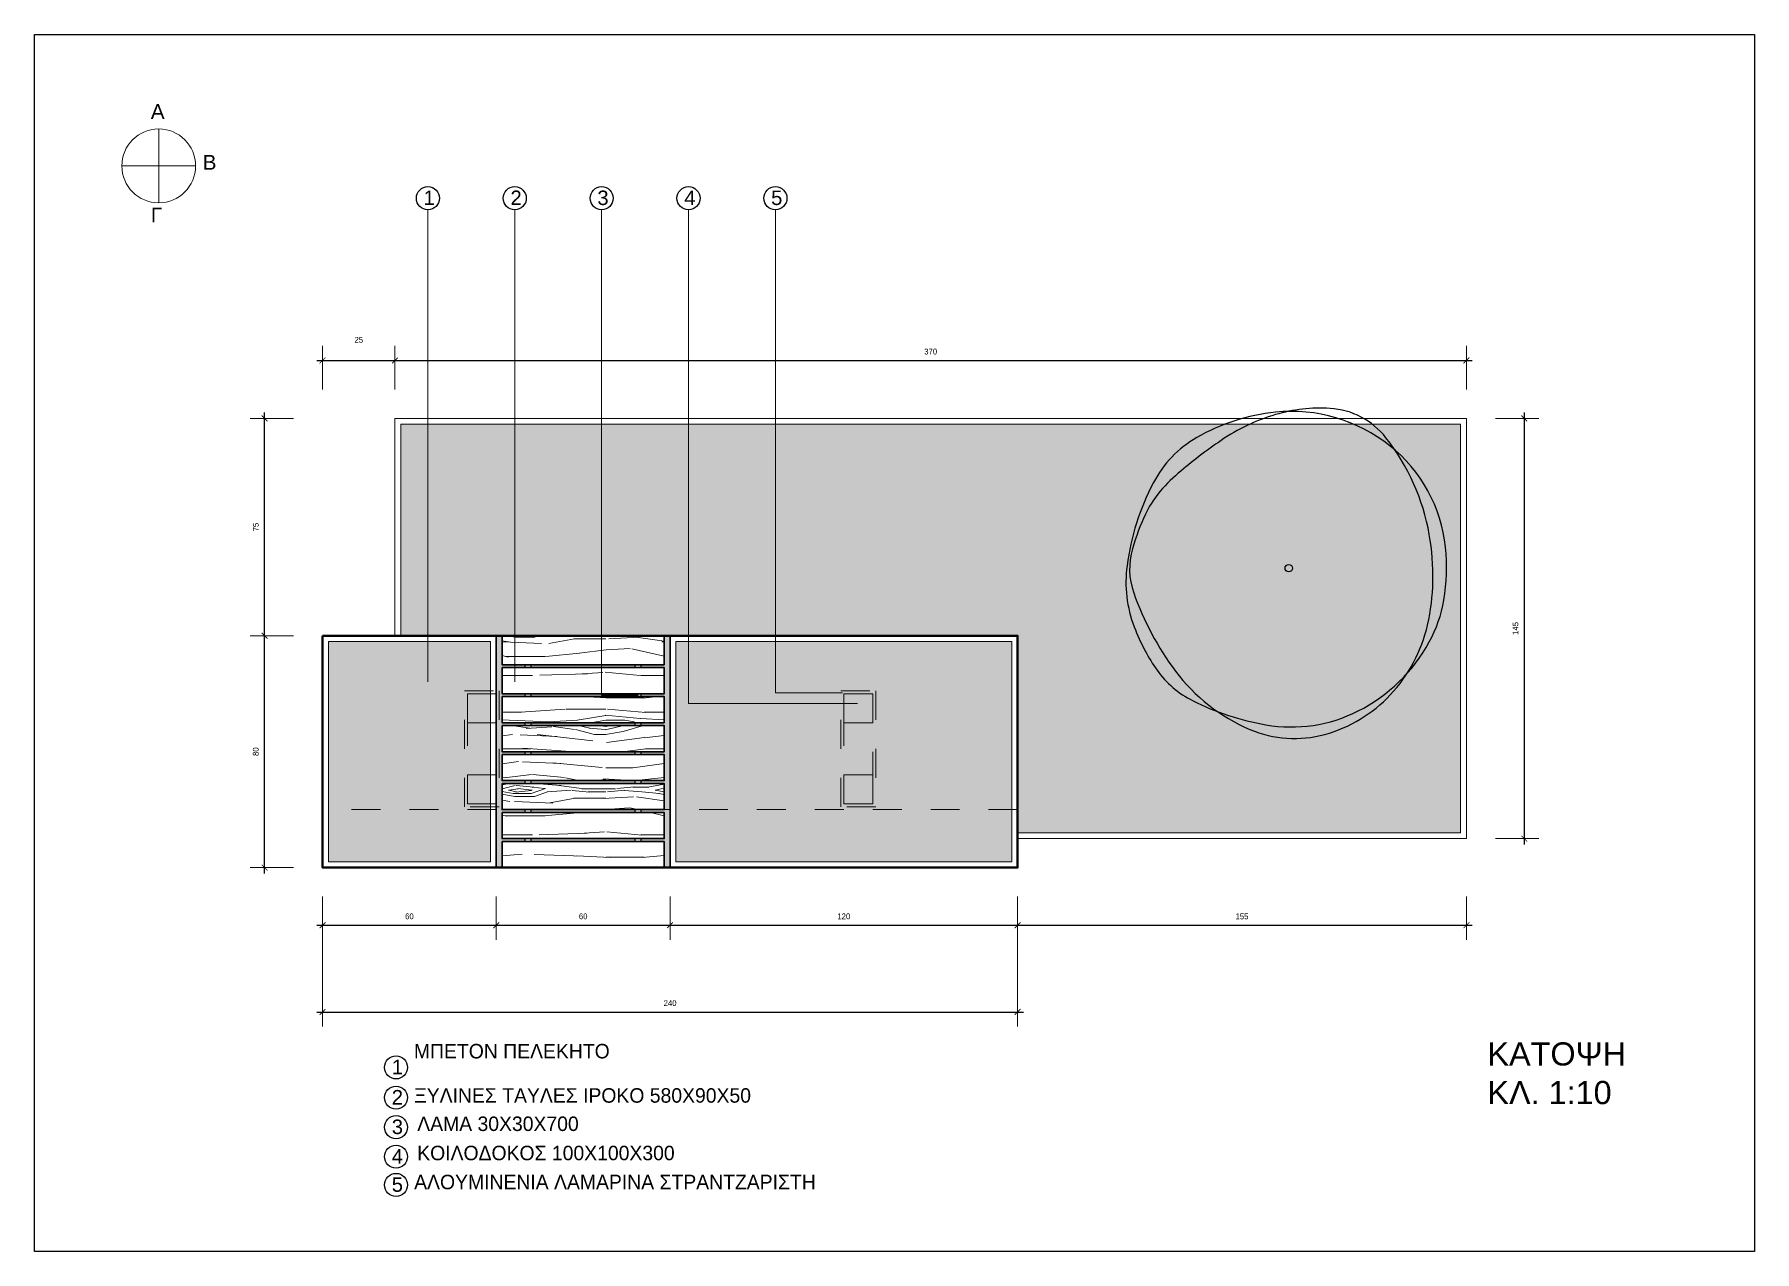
# Model space of a CAD drawing. Header units: millimetres. Extents: x -2.1 to 56.3, y -12 to 10.2.
# Drawn here: x 0 to 5.94, y 0 to 4.2 of the extents above; entities that cross this region are included whole.
import ezdxf

# ---------------------------------------------------------------- set-up
doc = ezdxf.new("R2010")
doc.units = ezdxf.units.MM
doc.header["$LTSCALE"] = 0.01
doc.linetypes.add('ACAD_ISO02W100', pattern=[15, 12, -3])
for name, color, linetype, lineweight in [('0.4', 252, 'Continuous', 40), ('CONCRETE', 253, 'Continuous', 30), ('DIMS', 30, 'Continuous', 15), ('HIDDEN', 254, 'Continuous', 20), ('METAL', 4, 'Continuous', 25), ('PROVOLH', 81, 'Continuous', 5), ('SYMBOLS', 51, 'Continuous', 15), ('WOOD', 33, 'Continuous', 30)]:
    doc.layers.add(name, color=color, linetype=linetype, lineweight=lineweight)
doc.layers.add('HATCH EDAFOS', color=45, linetype='Continuous', true_color=0xa38662)
doc.layers.add('HATCH GARBILO', color=253, linetype='Continuous', lineweight=18, true_color=0xa1a290)
doc.layers.add('HATCH WOOD', color=35, linetype='Continuous', lineweight=9, true_color=0x96704a)
doc.layers.add('TREE', color=97, linetype='Continuous', lineweight=25, true_color=0x3f8845, transparency=0.3)
doc.layers.add('ΤΕΧΤ', color=35, linetype='Continuous')
doc.styles.add('Century Gothic', font='GOTHIC.TTF')
doc.styles.get("Standard").update_dxf_attribs({"font": 'arial.ttf'})
doc.dimstyles.new('MY DIM.', dxfattribs={"dimscale": 100, "dimtxt": 0.0002, "dimasz": 0.0002, "dimexe": 0.0005, "dimexo": 0.001, "dimgap": 0.0002, "dimtad": 1, "dimdec": 0, "dimlfac": 100, "dimzin": 4, "dimdsep": 46, "dimtxsty": 'Century Gothic', "dimblk": 'ARCHTICK', "dimcen": 0.0015, "dimdle": 0.0002, "dimclrd": 256, "dimclre": 256, "dimadec": 0, "dimazin": 1, "dimtfac": 1, "dimtdec": 0, "dimtix": 1, "dimtofl": 0, "dimtmove": 2, "dimatfit": 0, "dimfxl": 1.0035, "dimtolj": 1, "dimtzin": 0, "dimlwe": -1, "dimarcsym": 0})

# ---------------------------------------------------------------- blocks, each defined once
blk = doc.blocks.new('i-tree07')
at = {"color": 0, "linetype": 'ByBlock', "lineweight": -2}
blk.add_circle((-0.0413950300410306, 0.020719732872891), 0.0552212151102793, dxfattribs=at)
for centre, radius, start, end in [((0.0600476534946211, -0.5938611640761735), 2.956998002189816, 95.77377936935345, 119.9477766183807), ((0.4333265629952621, 0.020046831728024), 2.388442927636453, 86.58661383220232, 106.3700011572886), ((0, 0), 2.360108730307641, 51.53895416051926, 95.77377936935345), ((0.5070474066130828, 1.256032073444771), 1.150261082944297, 38.20947724214145, 86.58661383220232), ((0.5651454733949777, -0.4287027322152142), 2.856152662705319, 106.3700011572886, 124.4463403251327), ((-0.5814217351535264, 0.5195388275176356), 1.672030096811026, 119.9477766183798, 152.2852042075838), ((3.424580511808926, -4.597565291178767), 7.911425531150436, 124.4463403251346, 130.3028531778149), ((-1.141321188755227, -0.0415476572862872), 3.248077133936511, 9.98358639674663, 38.20947724214145), ((0.0773906067452117, 0.0974292183306318), 2.235683015132231, 6.022784888878292, 51.53895416052026), ((1.236183264180681, -0.4353239578422859), 3.725186416351713, 152.2852042075852, 172.4004153397553), ((-0.2233230196525255, -0.2965393008138619), 2.271742495319133, 130.3028531777965, 141.2438751667409), ((-0.8462762891338115, 0.2035430539730498), 1.472897618308168, 141.2438751667642, 154.9917927673971), ((1.076892887272151, -0.6935808656476468), 3.595021791921392, 154.9917927673956, 163.7791000914926), ((-1.507290691352181, -0.1059698607681696), 3.619673550943625, 358.8878567979265, 9.983586396728992), ((-1.341640551428781, 0.0100248314512044), 1.076219502914867, 163.7791000914895, 199.3821665052584), ((-0.5544941736570764, 0.0307613827239663), 2.871075001238856, 350.2305798828297, 6.022784888878292), ((-0.6137930681813942, -0.1884980633276143), 1.858816824737318, 172.400415339744, 201.0273170461472), ((-1.068845172840156, -0.11448140308093), 3.181145422933779, 347.0494637674656, 358.8878567979574), ((1.760054320629478, 1.101219002220204), 4.364260834417978, 199.3821665052553, 216.8466299830134), ((0.2905812833453183, -0.1147440473724544), 2.0135644425777, 331.3474499597109, 350.2305798828424), ((0.7280370582798242, 0.3273164131577744), 3.296374706156664, 201.0273170461732, 207.8189374404477), ((-0.17434875481581, -0.3201789515687494), 2.263302667712483, 316.7621897731351, 347.0494637674513), ((0.0445305950431703, -0.0333444266960612), 2.523550452726198, 207.81893744042, 215.5825472471948), ((-0.1346950525585271, 0.1176303901357585), 2.498185780414778, 296.8805481502545, 331.3474499596861), ((-0.8242002642027728, -0.6548944667105161), 1.455366124977399, 215.582547247213, 243.3835910659489), ((0.4351130740071767, 0.1083535224084358), 2.708588412710412, 216.8466299830121, 247.0467815425752), ((0.2949540145737046, 1.57840722883148), 3.953393899645762, 243.3835910659359, 260.1462681024518), ((-0.0629610006424173, -0.4249174277440773), 2.110406035403817, 285.3696758068246, 316.7621897731363), ((-0.0036731540267283, -0.1408453309605875), 2.208398899601943, 260.1462681024649, 296.880548150256), ((0.0441843041526227, -0.8147116833352754), 1.706154037225095, 247.0467815425752, 285.3696758068246)]:
    blk.add_arc(centre, radius, start, end, dxfattribs=at)
blk = doc.blocks.new('_ArchTick')
at = {"color": 0, "linetype": 'ByBlock', "const_width": 0.15}
blk.add_lwpolyline([(-0.5, -0.5), (0.5, 0.5)], dxfattribs=at)
blk = doc.blocks.new('*D10')
at = {"layer": 'Defpoints', "color": 0, "transparency": 16777216}
for p in [(0.9949999999999977, 1.325000000000001), (1.594999999999999, 1.325000000000001), (1.594999999999999, 1.126217066388143)]:
    blk.add_point(p, dxfattribs=at)
at = {"layer": 'DIMS', "transparency": 16777216}
for p, q in [((0.9949999999999977, 1.225), (0.9949999999999977, 1.076217066388143)), ((1.594999999999999, 1.225), (1.594999999999999, 1.076217066388143))]:
    blk.add_line(p, q, dxfattribs=at)
at = {"layer": 'DIMS', "lineweight": -2, "transparency": 16777216}
blk.add_line((0.9749999999999978, 1.126217066388143), (1.614999999999999, 1.126217066388143), dxfattribs=at)
at = {"layer": 'DIMS', "lineweight": -2, "transparency": 16777216, "xscale": 0.02, "yscale": 0.02, "zscale": 0.02, "rotation": 180}
blk.add_blockref('_ArchTick', (0.9949999999999977, 1.126217066388143), dxfattribs=at)
at = {"layer": 'DIMS', "lineweight": -2, "transparency": 16777216, "xscale": 0.02, "yscale": 0.02, "zscale": 0.02}
blk.add_blockref('_ArchTick', (1.594999999999999, 1.126217066388143), dxfattribs=at)
at = {"layer": 'DIMS', "color": 0, "transparency": 16777216, "insert": (1.294999999999998, 1.156720125531583), "char_height": 0.02, "attachment_point": 5, "style": 'Century Gothic'}
blk.add_mtext('\\A1;60', dxfattribs=at)
blk = doc.blocks.new('*D11')
at = {"layer": 'Defpoints', "color": 0, "transparency": 16777216}
for p in [(1.594999999999999, 1.325000000000001), (2.194999999999996, 1.325000000000001), (2.194999999999996, 1.126217066388143)]:
    blk.add_point(p, dxfattribs=at)
at = {"layer": 'DIMS', "transparency": 16777216}
for p, q in [((1.594999999999999, 1.225), (1.594999999999999, 1.076217066388143)), ((2.194999999999996, 1.225), (2.194999999999996, 1.076217066388143))]:
    blk.add_line(p, q, dxfattribs=at)
at = {"layer": 'DIMS', "lineweight": -2, "transparency": 16777216}
blk.add_line((1.574999999999999, 1.126217066388143), (2.214999999999996, 1.126217066388143), dxfattribs=at)
at = {"layer": 'DIMS', "lineweight": -2, "transparency": 16777216, "xscale": 0.02, "yscale": 0.02, "zscale": 0.02, "rotation": 180}
blk.add_blockref('_ArchTick', (1.594999999999999, 1.126217066388143), dxfattribs=at)
at = {"layer": 'DIMS', "lineweight": -2, "transparency": 16777216, "xscale": 0.02, "yscale": 0.02, "zscale": 0.02}
blk.add_blockref('_ArchTick', (2.194999999999996, 1.126217066388143), dxfattribs=at)
at = {"layer": 'DIMS', "color": 0, "transparency": 16777216, "insert": (1.894999999999997, 1.156720125531583), "char_height": 0.02, "attachment_point": 5, "style": 'Century Gothic'}
blk.add_mtext('\\A1;60', dxfattribs=at)
blk = doc.blocks.new('*D12')
at = {"layer": 'Defpoints', "color": 0, "transparency": 16777216}
for p in [(2.194999999999997, 1.325000000000001), (3.394999999999996, 1.325000000000001), (3.394999999999996, 1.126217066388143)]:
    blk.add_point(p, dxfattribs=at)
at = {"layer": 'DIMS', "transparency": 16777216}
for p, q in [((2.194999999999997, 1.225), (2.194999999999997, 1.076217066388143)), ((3.394999999999996, 1.225), (3.394999999999996, 1.076217066388143))]:
    blk.add_line(p, q, dxfattribs=at)
at = {"layer": 'DIMS', "lineweight": -2, "transparency": 16777216}
blk.add_line((2.174999999999997, 1.126217066388143), (3.414999999999996, 1.126217066388143), dxfattribs=at)
at = {"layer": 'DIMS', "lineweight": -2, "transparency": 16777216, "xscale": 0.02, "yscale": 0.02, "zscale": 0.02, "rotation": 180}
blk.add_blockref('_ArchTick', (2.194999999999997, 1.126217066388143), dxfattribs=at)
at = {"layer": 'DIMS', "lineweight": -2, "transparency": 16777216, "xscale": 0.02, "yscale": 0.02, "zscale": 0.02}
blk.add_blockref('_ArchTick', (3.394999999999996, 1.126217066388143), dxfattribs=at)
at = {"layer": 'DIMS', "color": 0, "transparency": 16777216, "insert": (2.794999999999997, 1.156720125531583), "char_height": 0.02, "attachment_point": 5, "style": 'Century Gothic'}
blk.add_mtext('\\A1;120', dxfattribs=at)
blk = doc.blocks.new('*D13')
at = {"layer": 'Defpoints', "color": 0, "transparency": 16777216}
for p in [(0.795020723402883, 2.125000000000001), (0.9949999999999977, 2.125000000000001), (0.9949999999999977, 1.325000000000001)]:
    blk.add_point(p, dxfattribs=at)
at = {"layer": 'DIMS', "lineweight": -2, "transparency": 16777216}
blk.add_line((0.7950207234028829, 1.305000000000001), (0.795020723402883, 2.145000000000001), dxfattribs=at)
at = {"layer": 'DIMS', "transparency": 16777216}
for p, q in [((0.8949999999999979, 2.125000000000001), (0.745020723402883, 2.125000000000001)), ((0.8949999999999979, 1.325000000000001), (0.745020723402883, 1.325000000000001))]:
    blk.add_line(p, q, dxfattribs=at)
at = {"layer": 'DIMS', "lineweight": -2, "transparency": 16777216, "xscale": 0.02, "yscale": 0.02, "zscale": 0.02}
for p, rotation in [((0.795020723402883, 2.125000000000001), 90), ((0.7950207234028829, 1.325000000000001), 270)]:
    blk.add_blockref('_ArchTick', p, dxfattribs=dict(at, rotation=rotation))
at = {"layer": 'DIMS', "color": 0, "transparency": 16777216, "insert": (0.7645176642594428, 1.725000000000001), "char_height": 0.02, "attachment_point": 5, "rotation": 90, "style": 'Century Gothic'}
blk.add_mtext('\\A1;80', dxfattribs=at)
blk = doc.blocks.new('*D14')
at = {"layer": 'Defpoints', "color": 0, "transparency": 16777216}
for p in [(0.9949999999999977, 1.325000000000001), (3.394999999999996, 1.325000000000001), (3.394999999999996, 0.8266125589940322)]:
    blk.add_point(p, dxfattribs=at)
at = {"layer": 'DIMS', "transparency": 16777216}
for p, q in [((0.9949999999999977, 1.225), (0.9949999999999977, 0.7766125589940323)), ((3.394999999999996, 1.225), (3.394999999999996, 0.7766125589940323))]:
    blk.add_line(p, q, dxfattribs=at)
at = {"layer": 'DIMS', "lineweight": -2, "transparency": 16777216}
blk.add_line((0.9749999999999978, 0.8266125589940322), (3.414999999999996, 0.8266125589940322), dxfattribs=at)
at = {"layer": 'DIMS', "lineweight": -2, "transparency": 16777216, "xscale": 0.02, "yscale": 0.02, "zscale": 0.02, "rotation": 180}
blk.add_blockref('_ArchTick', (0.9949999999999977, 0.8266125589940322), dxfattribs=at)
at = {"layer": 'DIMS', "lineweight": -2, "transparency": 16777216, "xscale": 0.02, "yscale": 0.02, "zscale": 0.02}
blk.add_blockref('_ArchTick', (3.394999999999996, 0.8266125589940322), dxfattribs=at)
at = {"layer": 'DIMS', "color": 0, "transparency": 16777216, "insert": (2.194999999999997, 0.8571156181374721), "char_height": 0.02, "attachment_point": 5, "style": 'Century Gothic'}
blk.add_mtext('\\A1;240', dxfattribs=at)
blk = doc.blocks.new('*D15')
at = {"layer": 'Defpoints', "color": 0, "transparency": 16777216}
for p in [(3.394999999999996, 1.325000000000001), (4.945000000000002, 1.324999999999999), (4.945000000000002, 1.126217066388143)]:
    blk.add_point(p, dxfattribs=at)
at = {"layer": 'DIMS', "transparency": 16777216}
for p, q in [((3.394999999999996, 1.225), (3.394999999999996, 1.076217066388143)), ((4.945000000000002, 1.224999999999999), (4.945000000000002, 1.076217066388143))]:
    blk.add_line(p, q, dxfattribs=at)
at = {"layer": 'DIMS', "lineweight": -2, "transparency": 16777216}
blk.add_line((3.374999999999996, 1.126217066388143), (4.965000000000001, 1.126217066388143), dxfattribs=at)
at = {"layer": 'DIMS', "lineweight": -2, "transparency": 16777216, "xscale": 0.02, "yscale": 0.02, "zscale": 0.02, "rotation": 180}
blk.add_blockref('_ArchTick', (3.394999999999996, 1.126217066388143), dxfattribs=at)
at = {"layer": 'DIMS', "lineweight": -2, "transparency": 16777216, "xscale": 0.02, "yscale": 0.02, "zscale": 0.02}
blk.add_blockref('_ArchTick', (4.945000000000002, 1.126217066388143), dxfattribs=at)
at = {"layer": 'DIMS', "color": 0, "transparency": 16777216, "insert": (4.169999999999999, 1.156468595959863), "char_height": 0.02, "attachment_point": 5, "style": 'Century Gothic'}
blk.add_mtext('\\A1;155', dxfattribs=at)
blk = doc.blocks.new('*D16')
at = {"layer": 'Defpoints', "color": 0, "transparency": 16777216}
for p in [(0.795020723402883, 2.875000000000001), (0.9949999999999977, 2.875000000000001), (0.9949999999999977, 2.125000000000001)]:
    blk.add_point(p, dxfattribs=at)
at = {"layer": 'DIMS', "transparency": 16777216}
for p, q in [((0.8949999999999979, 2.875000000000001), (0.745020723402883, 2.875000000000001)), ((0.8949999999999979, 2.125000000000001), (0.7450207234028828, 2.125000000000001))]:
    blk.add_line(p, q, dxfattribs=at)
at = {"layer": 'DIMS', "lineweight": -2, "transparency": 16777216}
blk.add_line((0.7950207234028828, 2.105000000000001), (0.795020723402883, 2.895000000000001), dxfattribs=at)
at = {"layer": 'DIMS', "lineweight": -2, "transparency": 16777216, "xscale": 0.02, "yscale": 0.02, "zscale": 0.02}
for p, rotation in [((0.795020723402883, 2.875000000000001), 90), ((0.7950207234028828, 2.125000000000001), 270)]:
    blk.add_blockref('_ArchTick', p, dxfattribs=dict(at, rotation=rotation))
at = {"layer": 'DIMS', "color": 0, "transparency": 16777216, "insert": (0.7647691938311625, 2.500000000000001), "char_height": 0.02, "attachment_point": 5, "rotation": 90, "style": 'Century Gothic'}
blk.add_mtext('\\A1;75', dxfattribs=at)
blk = doc.blocks.new('*D17')
at = {"layer": 'Defpoints', "color": 0, "transparency": 16777216}
for p in [(1.244999999999998, 3.075000000000001), (0.9949999999999977, 2.875000000000001), (1.244999999999998, 2.875000000000001)]:
    blk.add_point(p, dxfattribs=at)
at = {"layer": 'DIMS', "transparency": 16777216}
for p, q in [((0.9949999999999977, 2.975000000000001), (0.9949999999999977, 3.125)), ((1.244999999999998, 2.975000000000001), (1.244999999999998, 3.125))]:
    blk.add_line(p, q, dxfattribs=at)
at = {"layer": 'DIMS', "lineweight": -2, "transparency": 16777216}
blk.add_line((0.9749999999999978, 3.075000000000001), (1.264999999999998, 3.075000000000001), dxfattribs=at)
at = {"layer": 'DIMS', "lineweight": -2, "transparency": 16777216, "xscale": 0.02, "yscale": 0.02, "zscale": 0.02, "rotation": 180}
blk.add_blockref('_ArchTick', (0.9949999999999977, 3.075000000000001), dxfattribs=at)
at = {"layer": 'DIMS', "lineweight": -2, "transparency": 16777216, "xscale": 0.02, "yscale": 0.02, "zscale": 0.02}
blk.add_blockref('_ArchTick', (1.244999999999998, 3.075000000000001), dxfattribs=at)
at = {"layer": 'DIMS', "color": 0, "transparency": 16777216, "insert": (1.119999999999997, 3.14600611828688), "char_height": 0.02, "attachment_point": 5, "style": 'Century Gothic'}
blk.add_mtext('\\A1;25', dxfattribs=at)
blk = doc.blocks.new('*D18')
at = {"layer": 'Defpoints', "color": 0, "transparency": 16777216}
for p in [(4.945000000000001, 3.075000000000001), (1.244999999999998, 2.875000000000001), (4.945000000000001, 2.875)]:
    blk.add_point(p, dxfattribs=at)
at = {"layer": 'DIMS', "transparency": 16777216}
for p, q in [((1.244999999999998, 2.975000000000001), (1.244999999999998, 3.125)), ((4.945000000000001, 2.975), (4.945000000000001, 3.125))]:
    blk.add_line(p, q, dxfattribs=at)
at = {"layer": 'DIMS', "lineweight": -2, "transparency": 16777216}
blk.add_line((1.224999999999998, 3.075000000000001), (4.965, 3.075000000000001), dxfattribs=at)
at = {"layer": 'DIMS', "lineweight": -2, "transparency": 16777216, "xscale": 0.02, "yscale": 0.02, "zscale": 0.02, "rotation": 180}
blk.add_blockref('_ArchTick', (1.244999999999998, 3.075000000000001), dxfattribs=at)
at = {"layer": 'DIMS', "lineweight": -2, "transparency": 16777216, "xscale": 0.02, "yscale": 0.02, "zscale": 0.02}
blk.add_blockref('_ArchTick', (4.945000000000001, 3.075000000000001), dxfattribs=at)
at = {"layer": 'DIMS', "color": 0, "transparency": 16777216, "insert": (3.094999999999999, 3.10550305914344), "char_height": 0.02, "attachment_point": 5, "style": 'Century Gothic'}
blk.add_mtext('\\A1;370', dxfattribs=at)
blk = doc.blocks.new('*D19')
at = {"layer": 'Defpoints', "color": 0, "transparency": 16777216}
for p in [(4.945000000000001, 2.875), (4.945000000000001, 1.425), (5.144846646666563, 1.425)]:
    blk.add_point(p, dxfattribs=at)
at = {"layer": 'DIMS', "transparency": 16777216}
for p, q in [((5.045, 2.874999999999999), (5.194846646666563, 2.874999999999999)), ((5.045, 1.425), (5.194846646666563, 1.425))]:
    blk.add_line(p, q, dxfattribs=at)
at = {"layer": 'DIMS', "lineweight": -2, "transparency": 16777216}
blk.add_line((5.144846646666564, 2.894999999999999), (5.144846646666563, 1.405), dxfattribs=at)
at = {"layer": 'DIMS', "lineweight": -2, "transparency": 16777216, "xscale": 0.02, "yscale": 0.02, "zscale": 0.02}
for p, rotation in [((5.144846646666564, 2.874999999999999), 90), ((5.144846646666563, 1.425), 270)]:
    blk.add_blockref('_ArchTick', p, dxfattribs=dict(at, rotation=rotation))
at = {"layer": 'DIMS', "color": 0, "transparency": 16777216, "insert": (5.114343587523123, 2.15), "char_height": 0.02, "attachment_point": 5, "rotation": 90, "style": 'Century Gothic'}
blk.add_mtext('\\A1;145', dxfattribs=at)

msp = doc.modelspace()

# ---------------------------------------------------------------- hatches: boundary and pattern name
at = {"layer": 'HATCH EDAFOS', "transparency": 33554623}
h = msp.add_hatch(dxfattribs=at)
h.set_pattern_fill('AR-SAND', color=256, scale=0.00089, angle=-1.27e-14)
h.set_pattern_definition([(37.5, (0.8699998225914601, 0.6150000094321371), (-0.0014240278534258, 0.0435577781223115), [0, -0.03436112, 0, -0.0384302, 0, -0.03673475]), (7.499999999999937, (0.8699998225914601, 0.6150000094321371), (0.0400075721992823, 0.0637974339505835), [0, -0.01853692, 0, -0.03097022, 0, -0.01186815]), (327.5, (0.8421944425914599, 0.6150000094321371), (0.0703983209514898, 0.0001279094363906), [0, -0.011303, 0, -0.0406908, 0, -0.0531241]), (317.5, (0.8421944425914599, 0.6150000094321371), (0.0679565242700345, 0.0198407097698922), [0, -0.0056515, 0, -0.02667508, 0, -0.0305181])])
h.paths.add_polyline_path([(4.925000000000001, 2.854999999999998), (1.264999999999998, 2.855000000000002), (1.264999999999998, 2.125000000000001), (3.394999999999996, 2.125000000000001), (3.394999999999996, 1.445), (4.925, 1.445)])
at = {"layer": 'HATCH GARBILO', "transparency": 33554610}
h = msp.add_hatch(dxfattribs=at)
h.set_pattern_fill('DOTS', color=256, scale=0.0061, angle=-1.27e-14)
h.set_pattern_definition([(360, (0.8699998225914601, 0.6150000094321371), (0.004841875, 0.00968375), [0, -0.00968375])])
h.paths.add_polyline_path([(3.374999999999996, 2.105), (2.214999999999997, 2.105000000000002), (2.214999999999997, 1.345), (3.374999999999996, 1.345)])
h.paths.add_polyline_path([(1.574999999999999, 2.105000000000002), (1.014999999999997, 2.105000000000002), (1.014999999999997, 1.345000000000002), (1.574999999999999, 1.345000000000002)])
at = {"layer": 'HATCH GARBILO', "transparency": 33554457}
h = msp.add_hatch(color=256, dxfattribs=at)
h.dxf.hatch_style = 1
h.paths.add_polyline_path([(2.074999999999996, 2.025), (1.715, 2.025000000000002), (1.715, 2.015000000000002), (2.074999999999996, 2.015000000000002)])
h.paths.add_polyline_path([(2.074999999999996, 1.925000000000002), (1.715, 1.925000000000002), (1.715, 1.915), (2.074999999999996, 1.915)])
h.paths.add_polyline_path([(2.074999999999996, 1.825000000000001), (1.715, 1.825000000000001), (1.715, 1.815000000000001), (2.074999999999996, 1.815000000000001)])
h.paths.add_polyline_path([(2.074999999999996, 1.725000000000001), (1.715, 1.725000000000001), (1.715, 1.715000000000001), (2.074999999999996, 1.715000000000001)])
h.paths.add_polyline_path([(2.074999999999996, 1.625000000000001), (1.715, 1.625000000000001), (1.715, 1.615000000000001), (2.074999999999996, 1.615)])
h.paths.add_polyline_path([(2.074999999999996, 1.525000000000002), (1.715, 1.525000000000002), (1.715, 1.515000000000002), (2.074999999999996, 1.515000000000002)])
h.paths.add_polyline_path([(2.074999999999996, 1.425000000000002), (1.715, 1.425000000000002), (1.715, 1.415), (2.074999999999996, 1.415)])
h.paths.add_polyline_path([(1.614999999999998, 1.415), (1.695, 1.415), (1.695, 1.425000000000002), (1.614999999999998, 1.425000000000002), (1.614999999999998, 1.515000000000002), (1.695, 1.515000000000002), (1.695, 1.525000000000002), (1.594999999999999, 1.525000000000002), (1.594999999999999, 1.325000000000001), (1.614999999999998, 1.325000000000001)])
h.paths.add_polyline_path([(1.614999999999998, 1.615000000000001), (1.695, 1.615000000000001), (1.695, 1.625000000000001), (1.614999999999998, 1.625000000000001), (1.614999999999998, 1.715000000000001), (1.695, 1.715000000000001), (1.695, 1.725000000000001), (1.614999999999998, 1.725000000000001), (1.614999999999998, 1.815000000000001), (1.695, 1.815000000000001), (1.695, 1.825000000000001), (1.614999999999998, 1.825000000000001), (1.614999999999998, 1.915), (1.695, 1.915), (1.695, 1.925000000000002), (1.614999999999998, 1.925000000000002), (1.614999999999998, 2.015000000000002), (1.695, 2.015000000000002), (1.695, 2.025000000000002), (1.614999999999998, 2.025000000000002), (1.614999999999998, 2.125000000000001), (1.594999999999999, 2.125000000000001), (1.594999999999999, 1.525000000000002), (1.614999999999998, 1.525000000000002)])
h.paths.add_polyline_path([(2.194999999999997, 1.525000000000002), (2.094999999999995, 1.525000000000002), (2.094999999999995, 1.515000000000002), (2.174999999999997, 1.515000000000002), (2.174999999999997, 1.425000000000002), (2.094999999999995, 1.425000000000002), (2.094999999999995, 1.415), (2.174999999999997, 1.415), (2.174999999999997, 1.325000000000001), (2.194999999999997, 1.325000000000001)])
h.paths.add_polyline_path([(2.194999999999997, 2.125000000000001), (2.174999999999997, 2.125000000000001), (2.174999999999997, 2.025), (2.094999999999995, 2.025), (2.094999999999995, 2.015000000000002), (2.174999999999997, 2.015000000000002), (2.174999999999997, 1.925000000000002), (2.094999999999995, 1.925000000000002), (2.094999999999995, 1.915), (2.174999999999997, 1.915), (2.174999999999997, 1.825000000000001), (2.094999999999995, 1.825000000000001), (2.094999999999995, 1.815000000000001), (2.174999999999997, 1.815000000000001), (2.174999999999997, 1.725000000000001), (2.094999999999995, 1.725000000000001), (2.094999999999995, 1.715000000000001), (2.174999999999997, 1.715000000000001), (2.174999999999997, 1.625000000000001), (2.094999999999995, 1.625000000000001), (2.094999999999995, 1.615), (2.174999999999997, 1.615), (2.174999999999997, 1.525), (2.194999999999997, 1.525)])
at = {"layer": 'HATCH WOOD', "transparency": 33554636}
h = msp.add_hatch(dxfattribs=at)
h.set_pattern_fill('4WOOD006', color=256, scale=0.55, angle=-1.27e-14, pattern_type=2)
h.set_pattern_definition([(349.6952, (1.04049982259146, 1.038500009432135), (3.300000528466346, -0.5499971815447956), [0.06149165, -6.087694799999999]), (360, (1.100999822591459, 1.027500009432136), (0.55, 0.5499999999999999), [0.0605, -0.4895]), (18.43489999999994, (1.16149982259146, 1.027500009432136), (1.100000239026128, 0.5499991217724889), [0.0521774, -1.687074949999999]), (172.8749999999999, (1.210999822591459, 1.044000009432137), (3.850000208914906, -0.5499990550416819), [0.04434265, -4.38989925]), (174.8055999999999, (1.166999822591459, 1.049500009432136), (5.500000368524689, -0.5499973735846992), [0.0607497, -6.014198849999999]), (194.0361999999999, (1.106499822591459, 1.055000009432136), (-1.650000300294356, -0.5499989315486843), [0.06803115, -2.199676599999998]), (9.462299999999942, (1.084499822591459, 1.038500009432135), (2.750000425532418, 0.5499989765613388), [0.0334554, -3.312064249999999]), (353.6598, (1.11749982259146, 1.044000009432137), (-4.399999671433531, 0.5500008684278327), [0.0498047, -4.930657049999999]), (185.7105999999999, (1.166999822591459, 1.038500009432135), (-4.949999682922719, -0.5500007230664594), [0.05527445, -5.472157349999998]), (168.6901, (1.11199982259146, 1.033000009432138), (2.200000413727023, -0.5499986976888838), [0.0280445, -2.776415949999998]), (354.8056, (0.99099982259146, 1.033000009432138), (-5.500000368524689, 0.5499973735846974), [0.0607497, -6.014198849999995]), (348.6901, (1.05149982259146, 1.027500009432136), (-2.200000413727023, 0.5499986976888851), [0.056089, -2.748371449999999]), (360, (1.106499822591459, 1.016500009432137), (0.55, 0.5499999999999999), [0.066, -0.4839999999999999]), (20.55599999999999, (1.17249982259146, 1.016500009432137), (2.750001014498331, 1.099997798031872), [0.046992, -4.652210199999994]), (3.814099999999943, (1.21649982259146, 1.033000009432138), (7.699999637795468, 0.5500033681855344), [0.08268315, -8.185629649999997]), (354.8056, (1.298999822591459, 1.038500009432135), (-5.500000368524689, 0.5499973735846974), [0.0607497, -6.014198849999995]), (360, (1.35949982259146, 1.033000009432138), (0.55, 0.5499999999999999), [0.0605, -0.4895]), (5.194399999999936, (0.8699998225914601, 1.033000009432138), (5.500000368524689, 0.5499973735846958), [0.0607497, -6.014198849999997]), (354.8056, (0.9304998225914605, 1.038500009432135), (-5.500000368524689, 0.5499973735846974), [0.0607497, -6.014198849999995]), (360, (0.8699998225914601, 1.044000009432137), (0.55, 0.5499999999999999), [0.033, -0.5169999999999999]), (5.194399999999936, (0.90299982259146, 1.044000009432137), (5.500000368524689, 0.5499973735846958), [0.0607497, -6.014198849999997]), (360, (0.9634998225914603, 1.049500009432136), (0.55, 0.5499999999999999), [0.055, -0.495]), (10.30479999999998, (1.01849982259146, 1.049500009432136), (-3.300000528466346, -0.5499971815447953), [0.06149165, -6.087694799999999]), (5.194399999999936, (1.07899982259146, 1.060500009432137), (5.500000368524689, 0.5499973735846958), [0.0607497, -6.014198849999997]), (354.8056, (1.139499822591459, 1.066000009432135), (-5.500000368524689, 0.5499973735846974), [0.0607497, -6.014198849999995]), (354.8056, (1.19999982259146, 1.060500009432137), (-5.500000368524689, 0.5499973735846974), [0.0607497, -6.014198849999995]), (351.8698999999999, (1.260499822591459, 1.055000009432136), (-3.299999877053615, 0.5499996456985529), [0.07778155, -3.811305299999999]), (360, (1.337499822591459, 1.044000009432137), (0.55, 0.5499999999999999), [0.0825, -0.4674999999999999]), (347.4712, (1.31549982259146, 0.7140000094321373), (2.750000176225002, -0.5499997816746913), [0.05070725, -5.020041949999997]), (354.2893999999999, (1.364999822591459, 0.7030000094321363), (-4.949999682922719, 0.5500007230664615), [0.05527445, -5.472157349999999]), (8.130099999999977, (1.31549982259146, 0.7140000094321373), (3.299999877053616, 0.549999645698548), [0.03889105, -3.850196349999998]), (9.462299999999942, (1.35399982259146, 0.7195000094321369), (2.750000425532418, 0.5499989765613388), [0.06691025, -3.278608849999999]), (360, (0.8699998225914601, 0.7305000094321361), (0.55, 0.5499999999999999), [0.066, -0.4839999999999999]), (350.5376999999999, (0.9359998225914601, 0.7305000094321361), (-2.750000425532418, 0.5499989765613412), [0.0334554, -3.312064249999997]), (201.8014, (0.9689998225914603, 0.7250000094321365), (1.650000150155923, 0.5499999507753565), [0.0296186, -2.932222149999997]), (192.9945999999999, (0.9414998225914601, 0.7140000094321373), (4.950000422262167, 1.099998667668089), [0.07337935, -7.264535849999998]), (352.875, (1.37599982259146, 0.7140000094321373), (-3.850000208914906, 0.5499990550416824), [0.04434265, -4.38989925]), (7.124999999999936, (1.37599982259146, 0.7140000094321373), (3.850000208914906, 0.5499990550416805), [0.04434265, -4.38989925]), (360, (0.8699998225914601, 0.7195000094321369), (0.55, 0.5499999999999999), [0.044, -0.5060000000000001]), (194.0361999999999, (0.9139998225914602, 0.7195000094321369), (-1.650000300294356, -0.5499989315486843), [0.0453541, -2.222354199999998]), (356.6335, (0.99099982259146, 0.7360000094321375), (-8.799999627082784, 0.550006029844968), [0.0936616999999999, -9.272501149999988]), (357.7094, (1.084499822591459, 0.7305000094321361), (-13.20000007104665, 0.5499976642192075), [0.13761, -13.6233856]), (3.179799999999938, (1.221999822591459, 0.7250000094321365), (9.35000027648472, 0.5499950732794681), [0.0991529, -9.816113449999992]), (9.462299999999942, (1.320999822591459, 0.7305000094321361), (2.750000425532418, 0.5499989765613388), [0.10036565, -3.245153999999999]), (10.30479999999998, (0.8699998225914601, 0.6810000094321378), (-3.300000528466346, -0.5499971815447953), [0.06149165, -6.087694799999999]), (15.94539999999997, (0.9304998225914605, 0.6920000094321371), (-2.200000069658683, -0.5499999391130083), [0.0800811, -3.923979399999999]), (360, (1.007499822591459, 0.7140000094321373), (0.55, 0.5499999999999999), [0.0715, -0.4785]), (351.8698999999999, (1.07899982259146, 0.7140000094321373), (-3.299999877053615, 0.5499996456985529), [0.07778155, -3.811305299999999]), (3.576299999999942, (1.15599982259146, 0.7030000094321363), (8.250000359883753, 0.5499948945324591), [0.0881716, -8.728998849999998]), (351.2538, (1.24399982259146, 0.7085000094321376), (3.849999634995991, -0.5500023083816425), [0.07234095, -7.161779349999998]), (345.9638, (1.31549982259146, 0.6975000094321367), (-1.650000300294356, 0.549998931548685), [0.06803115, -2.1996766]), (360, (1.381499822591459, 0.6810000094321378), (0.55, 0.5499999999999999), [0.0385, -0.5115]), (174.8055999999999, (0.99099982259146, 0.7360000094321375), (5.500000368524689, -0.5499973735846992), [0.12149885, -5.953449699999999]), (355.2363999999999, (0.8699998225914601, 0.769000009432137), (-6.05000052047577, 0.5499953429636955), [0.1324575999999998, -6.490419649999994]), (360, (1.001999822591459, 0.758000009432136), (0.55, 0.5499999999999999), [0.1265, -0.4235]), (4.085599999999939, (1.128499822591459, 0.758000009432136), (7.150000081958157, 0.5499978727947934), [0.1543921499999999, -7.565225249999995]), (360, (1.28249982259146, 0.769000009432137), (0.55, 0.5499999999999999), [0.1375, -0.4125]), (7.124999999999936, (0.8699998225914601, 0.653500009432138), (3.850000208914906, 0.5499990550416805), [0.1330274, -4.301214499999999]), (6.34019999999995, (1.001999822591459, 0.6700000094321368), (4.399999671433531, 0.5500008684278305), [0.0996094, -4.880852349999998]), (357.5104, (1.100999822591459, 0.6810000094321378), (-12.09999971383798, 0.550009825898388), [0.12661935, -12.5353316]), (353.4801999999999, (1.227499822591459, 0.6755000094321364), (-14.29999988498048, 1.649999738884053), [0.1937528999999998, -19.18155359999997]), (3.012799999999941, (0.8699998225914601, 1.011000009432136), (9.900000006433562, 0.5500022576834915), [0.10464465, -10.35981924999999]), (351.8698999999999, (0.97449982259146, 1.016500009432137), (-3.299999877053615, 0.5499996456985529), [0.1166726, -3.772414799999998]), (357.6141, (1.089999822591459, 1.000000009432136), (-12.65000028813094, 0.5499905238082436), [0.1321143999999998, -13.07933879999999]), (10.61969999999994, (1.221999822591459, 0.9945000094321372), (-6.04999912253999, -1.100004445715102), [0.0895334, -8.86381759999999]), (360, (1.309999822591459, 1.011000009432136), (0.55, 0.5499999999999999), [0.11, -0.44]), (356.8201999999999, (0.8699998225914601, 1.077000009432136), (-9.35000027648472, 0.5499950732794713), [0.0991528999999999, -9.81611344999999]), (6.008999999999958, (0.9689998225914603, 1.071500009432137), (-5.499999862998321, -0.5499996246150124), [0.1050775, -10.40265764999999]), (6.709799999999975, (1.07349982259146, 1.082500009432136), (-4.950000548763217, -0.5499966346842164), [0.0941446, -9.320338499999997]), (354.2893999999999, (1.16699982259146, 1.093500009432137), (-4.949999682922719, 0.5500007230664615), [0.1105489, -5.416882899999999]), (347.9051999999999, (1.27699982259146, 1.082500009432136), (-4.949999230887645, 1.100003703418326), [0.0787479, -7.796053649999997]), (9.462299999999942, (1.35399982259146, 1.066000009432135), (2.750000425532418, 0.5499989765613388), [0.06691025, -3.278608849999999]), (3.814099999999943, (0.8699998225914601, 0.9725000094321369), (7.699999637795468, 0.5500033681855344), [0.08268315, -8.185629649999997]), (347.1956999999999, (0.9524998225914602, 0.9780000094321366), (-7.149998815786076, 1.650004063220207), [0.1240854999999999, -12.28447989999999]), (360, (1.07349982259146, 0.9505000094321367), (0.55, 0.5499999999999999), [0.1375, -0.4125]), (5.440299999999943, (1.210999822591459, 0.9505000094321367), (-6.050000171714484, -0.5499963541826963), [0.1160224999999999, -11.48624014999999]), (6.709799999999975, (1.326499822591459, 0.9615000094321376), (-4.950000548763217, -0.5499966346842164), [0.0941446, -9.320338499999997]), (360, (0.8699998225914601, 1.115500009432137), (0.55, 0.5499999999999999), [0.0935, -0.4565]), (8.130099999999977, (0.9634998225914603, 1.115500009432137), (3.299999877053616, 0.549999645698548), [0.1555636499999999, -3.733523749999998]), (357.6141, (1.11749982259146, 1.137500009432136), (-12.65000028813094, 0.5499905238082436), [0.1321143999999998, -13.07933879999999]), (354.4725, (1.249499822591459, 1.132000009432136), (11.55000094566984, -1.099991958815726), [0.1712963999999999, -16.95835624999999]), (6.842799999999971, (0.8699998225914601, 0.6150000094321371), (-9.3499996510132, -1.100004398858612), [0.1384866999999998, -13.71015964999999]), (360, (1.007499822591459, 0.6315000094321377), (0.55, 0.5499999999999999), [0.154, -0.3959999999999999]), (356.3477999999999, (1.16149982259146, 0.6315000094321377), (-17.05000051821867, 1.099993014190639), [0.2590257999999999, -25.64358004999999]), (360, (0.8699998225914601, 0.8075000094321378), (0.55, 0.5499999999999999), [0.132, -0.418]), (4.763599999999942, (1.001999822591459, 0.8075000094321378), (6.05000052047577, 0.5499953429636916), [0.1324575999999999, -6.490419649999997]), (358.1523999999999, (1.13399982259146, 0.818500009432137), (-16.50000025536986, 0.5499968868744537), [0.1705885499999999, -16.88828019999999]), (357.2737, (1.304499822591459, 0.8130000094321373), (-11.0000001622354, 0.549997809749958), [0.1156309, -11.4474569]), (354.8056, (0.8699998225914601, 0.895500009432137), (-5.500000368524689, 0.5499973735846974), [0.1214988499999999, -5.953449699999994]), (360, (0.99099982259146, 0.884500009432136), (0.55, 0.5499999999999999), [0.176, -0.374]), (1.909199999999935, (1.166999822591459, 0.884500009432136), (15.94999946736832, 0.5500133325930116), [0.16509185, -16.34407225]), (3.576299999999942, (1.331999822591459, 0.8900000094321374), (8.250000359883753, 0.5499948945324591), [0.0881716, -8.728998849999998])])
h.paths.add_polyline_path([(2.174999999999997, 2.125000000000001), (1.614999999999998, 2.125000000000001), (1.614999999999998, 2.025000000000002), (2.174999999999997, 2.025)])
h.paths.add_polyline_path([(2.174999999999997, 2.015000000000002), (1.614999999999998, 2.015000000000002), (1.614999999999998, 1.925000000000002), (2.174999999999997, 1.925000000000002)])
h.paths.add_polyline_path([(2.174999999999997, 1.915), (1.614999999999998, 1.915), (1.614999999999998, 1.825000000000001), (2.174999999999997, 1.825000000000001)])
h.paths.add_polyline_path([(2.174999999999997, 1.815000000000001), (1.614999999999998, 1.815000000000001), (1.614999999999998, 1.725000000000001), (2.174999999999997, 1.725000000000001)])
h.paths.add_polyline_path([(2.174999999999997, 1.715000000000001), (1.614999999999998, 1.715000000000001), (1.614999999999998, 1.625000000000001), (2.174999999999997, 1.625000000000001)])
h.paths.add_polyline_path([(2.174999999999997, 1.615), (1.614999999999998, 1.615000000000001), (1.614999999999998, 1.525000000000002), (2.174999999999997, 1.525)])
h.paths.add_polyline_path([(2.174999999999997, 1.515000000000002), (1.614999999999998, 1.515000000000002), (1.614999999999998, 1.425000000000002), (2.174999999999997, 1.425000000000002)])
h.paths.add_polyline_path([(2.174999999999997, 1.415), (1.614999999999998, 1.415), (1.614999999999998, 1.325000000000001), (2.174999999999997, 1.325000000000001)])

# ---------------------------------------------------------------- linework, layer by layer
msp.add_lwpolyline([(5.939999999999998, 4.200000000000001), (5.939999999999997, -1.8e-15), (0, 0), (9e-16, 4.200000000000002)], close=True)
at = {"layer": '0.4'}
msp.add_lwpolyline([(0.9949999999999977, 2.125000000000001), (3.394999999999996, 2.125000000000001), (3.394999999999996, 1.325000000000001), (0.9949999999999977, 1.325000000000001)], close=True, dxfattribs=at)
at = {"layer": 'CONCRETE'}
for p, q in [((1.594999999999999, 1.325000000000001), (1.594999999999999, 2.125000000000001)), ((2.194999999999997, 1.325000000000001), (2.194999999999997, 2.125000000000001))]:
    msp.add_line(p, q, dxfattribs=at)
msp.add_lwpolyline([(0.9949999999999977, 2.125000000000001), (3.394999999999996, 2.125000000000001), (3.394999999999996, 1.325000000000001), (0.9949999999999977, 1.325000000000001)], close=True, dxfattribs=at)
at = {"layer": 'HIDDEN', "linetype": 'ACAD_ISO02W100', "ltscale": 0.04}
msp.add_line((3.394999999999996, 1.525), (0.9949999999999977, 1.525000000000002), dxfattribs=at)
for points in [[(1.484999999999983, 1.935), (1.604999999999991, 1.935000000000001), (1.604999999999991, 1.535000000000001), (1.484999999999986, 1.535000000000001)], [(1.494999999999983, 1.825000000000001), (1.594999999999991, 1.825000000000001), (1.594999999999991, 1.925), (1.494999999999983, 1.925)], [(1.494999999999982, 1.925000000000001), (1.594999999999992, 1.925000000000002), (1.594999999999992, 1.545), (1.494999999999985, 1.545)], [(2.784999999999987, 1.935), (2.904999999999995, 1.935000000000001), (2.904999999999995, 1.535000000000001), (2.784999999999991, 1.535000000000001)], [(2.794999999999987, 1.925000000000004), (2.794999999999989, 1.925), (2.794999999999989, 1.925), (2.794999999999987, 1.925)], [(2.794999999999987, 1.825000000000001), (2.894999999999996, 1.825000000000001), (2.894999999999996, 1.925), (2.794999999999987, 1.925)], [(2.794999999999986, 1.925000000000001), (2.894999999999996, 1.925000000000002), (2.894999999999996, 1.545), (2.79499999999999, 1.545)], [(1.49499999999999, 1.645000000000003), (1.494999999999992, 1.645000000000003), (1.494999999999989, 1.645000000000003), (1.49499999999999, 1.645000000000003)], [(1.49499999999999, 1.545000000000001), (1.594999999999991, 1.545000000000001), (1.594999999999991, 1.645000000000001), (1.49499999999999, 1.645000000000001)], [(2.794999999999991, 1.645000000000003), (2.794999999999989, 1.645000000000003), (2.794999999999993, 1.645000000000003), (2.794999999999991, 1.645000000000003)], [(2.794999999999991, 1.545000000000001), (2.894999999999996, 1.545000000000001), (2.894999999999996, 1.645000000000001), (2.794999999999991, 1.645000000000001)]]:
    msp.add_lwpolyline(points, close=True, dxfattribs=at)
at = {"layer": 'METAL'}
for p, q in [((1.695, 2.015000000000002), (1.695, 2.025000000000002)), ((1.715, 2.015000000000002), (1.715, 2.025000000000002)), ((2.074999999999996, 2.015000000000002), (2.074999999999996, 2.025)), ((2.094999999999995, 2.015000000000002), (2.094999999999995, 2.025)), ((1.695, 1.915), (1.695, 1.925000000000002)), ((1.715, 1.915), (1.715, 1.925000000000002)), ((2.074999999999996, 1.915), (2.074999999999996, 1.925000000000002)), ((2.094999999999995, 1.915), (2.094999999999995, 1.925000000000002)), ((1.695, 1.815000000000001), (1.695, 1.825000000000001)), ((1.715, 1.815000000000001), (1.715, 1.825000000000001)), ((2.074999999999996, 1.815000000000001), (2.074999999999996, 1.825000000000001)), ((2.094999999999995, 1.815000000000001), (2.094999999999995, 1.825000000000001)), ((1.695, 1.715000000000001), (1.695, 1.725000000000001)), ((1.715, 1.715000000000001), (1.715, 1.725000000000001)), ((2.074999999999996, 1.715000000000001), (2.074999999999996, 1.725000000000001)), ((2.094999999999995, 1.715000000000001), (2.094999999999995, 1.725000000000001)), ((1.695, 1.615000000000001), (1.695, 1.625000000000001)), ((1.715, 1.615000000000001), (1.715, 1.625000000000001)), ((2.074999999999996, 1.615), (2.074999999999996, 1.625000000000001)), ((2.094999999999995, 1.615), (2.094999999999995, 1.625000000000001)), ((1.695, 1.515000000000002), (1.695, 1.525000000000002)), ((1.715, 1.515000000000002), (1.715, 1.525000000000002)), ((2.074999999999996, 1.515000000000002), (2.074999999999996, 1.525)), ((2.094999999999995, 1.515000000000002), (2.094999999999995, 1.525)), ((1.695, 1.415), (1.695, 1.425000000000002)), ((1.715, 1.415), (1.715, 1.425000000000002)), ((2.074999999999996, 1.415), (2.074999999999996, 1.425000000000002)), ((2.094999999999995, 1.415), (2.094999999999995, 1.425000000000002))]:
    msp.add_line(p, q, dxfattribs=at)
at = {"layer": 'PROVOLH'}
for p, q in [((0.4293020803613939, 3.618970463591077), (0.4293020803613939, 3.873672797063408)), ((0.3019509136252286, 3.746321630327242), (0.5566532470975591, 3.746321630327242))]:
    msp.add_line(p, q, dxfattribs=at)
for points in [[(1.244999999999997, 2.125000000000001), (1.244999999999998, 2.875000000000001), (4.945000000000001, 2.875), (4.945, 1.425), (3.394999999999996, 1.425)], [(1.264999999999997, 2.125000000000001), (1.264999999999998, 2.855000000000002), (4.925000000000001, 2.854999999999998), (4.925, 1.445), (3.394999999999996, 1.445)]]:
    msp.add_lwpolyline(points, dxfattribs=at)
for points in [[(1.574999999999999, 2.105000000000002), (1.574999999999999, 1.345000000000002), (1.014999999999997, 1.345000000000002), (1.014999999999997, 2.105000000000002)], [(2.214999999999997, 1.345), (2.214999999999997, 2.105000000000002), (3.374999999999996, 2.105), (3.374999999999996, 1.345)]]:
    msp.add_lwpolyline(points, close=True, dxfattribs=at)
msp.add_circle((0.4293020803613939, 3.746321630327242), 0.1273511667361652, dxfattribs=at)
at = {"layer": 'SYMBOLS'}
for p, q in [((1.358713214102888, 1.966064450917356), (1.358713214102888, 3.595138933423312)), ((1.658713214102887, 1.966064450917356), (1.658713214102887, 3.595138933423312)), ((1.958713214102854, 1.920000000000001), (1.958713214102888, 3.595138933423312)), ((2.258713214102888, 1.891538072001536), (2.258713214102888, 3.595138933423312)), ((2.558713214102887, 1.928539413835989), (2.558713214102887, 3.595138933423312)), ((1.958713214102854, 1.920000000000001), (2.084986387652232, 1.920000000000001)), ((2.558713214102887, 1.928539413835989), (2.790874242703265, 1.928539413835989)), ((2.258713214102888, 1.891538072001536), (2.841832805231857, 1.891538072001536))]:
    msp.add_line(p, q, dxfattribs=at)
at = {"layer": 'WOOD'}
for points in [[(1.614999999999998, 2.125000000000001), (1.614999999999998, 2.025000000000002), (2.174999999999997, 2.025), (2.174999999999997, 2.125000000000001)], [(1.614999999999998, 2.015000000000002), (1.614999999999998, 1.925000000000002), (2.174999999999997, 1.925000000000002), (2.174999999999997, 2.015000000000002)], [(1.614999999999998, 1.915), (1.614999999999998, 1.825000000000001), (2.174999999999997, 1.825000000000001), (2.174999999999997, 1.915)], [(1.614999999999998, 1.815000000000001), (1.614999999999998, 1.725000000000001), (2.174999999999997, 1.725000000000001), (2.174999999999997, 1.815000000000001)], [(1.614999999999998, 1.715000000000001), (1.614999999999998, 1.625000000000001), (2.174999999999997, 1.625000000000001), (2.174999999999997, 1.715000000000001)], [(1.614999999999998, 1.615000000000001), (1.614999999999998, 1.525000000000002), (2.174999999999997, 1.525), (2.174999999999997, 1.615)], [(1.614999999999998, 1.515000000000002), (1.614999999999998, 1.425000000000002), (2.174999999999997, 1.425000000000002), (2.174999999999997, 1.515000000000002)], [(1.614999999999998, 1.415), (1.614999999999998, 1.325000000000001), (2.174999999999997, 1.325000000000001), (2.174999999999997, 1.415)]]:
    msp.add_lwpolyline(points, close=True, dxfattribs=at)
at = {"layer": 'ΤΕΧΤ'}
for centre in [(1.358713214102888, 3.634932685755172), (1.658713214102887, 3.634932685755172), (1.958713214102888, 3.634932685755172), (2.258713214102888, 3.634932685755172), (2.558713214102887, 3.634932685755172), (1.248737563412984, 0.6356295214793), (1.248737563412984, 0.5311220837295827), (1.248737563412984, 0.4292022274885717), (1.248737563412984, 0.3275100304643366), (1.248737563412984, 0.2299684641083934)]:
    msp.add_circle(centre, 0.0397937523318597, dxfattribs=at)

# ---------------------------------------------------------------- block references
at = {"layer": 'TREE', "xscale": 0.2312514262204872, "yscale": 0.2312514262204872, "zscale": 0.2312514262204872}
msp.add_blockref('i-tree07', (4.34090913814083, 2.353451341520655), dxfattribs=at)

# ---------------------------------------------------------------- texts
at = {"layer": 'WOOD', "attachment_point": 1}
for s, width, gutter_width, insert, char_height in [('A', 0.3463952236309637, 0.5, (0.4020423693758527, 3.959540857033845), 0.0509404666944661), ('B', 0.3463952236309637, 0.5, (0.5813274531087748, 3.784101496970921), 0.0509404666944661), ('Γ', 0.3463952236309637, 0.5, (0.4020423693758527, 3.602147449270873), 0.0509404666944661), ('ΚΑΤΟΨΗ\\PΚΛ. 1:10', 6.705409049311974, 12.5, (5.017600027547786, 0.7220689729311794), 0.08)]:
    msp.add_mtext_dynamic_manual_height_columns(s, width=width, gutter_width=gutter_width, heights=[0], dxfattribs=dict(at, insert=insert, char_height=char_height))
at = {"layer": 'ΤΕΧΤ', "attachment_point": 1}
for s, width, insert, char_height in [('1', 0.2509013106586053, (1.343954256648569, 3.661303409318902), 0.05), ('2', 0.2509013106586053, (1.643954256648568, 3.661303409318902), 0.05), ('3', 0.2509013106586053, (1.943954256648569, 3.661303409318902), 0.05), ('4', 0.2509013106586053, (2.243954256648569, 3.661303409318902), 0.05), ('5', 0.2509013106586053, (2.543954256648568, 3.661303409318902), 0.05), ('{\\fCentury Gothic|b0|i0|c161|p34;\\H0.5x;ΜΠΕΤΟΝ ΠΕΛΕΚΗΤΟ\\H2x;^I}', 1.541211575695543, (1.310498468647973, 0.7165407006224718), 0.1), ('1', 0.2509013106586053, (1.233978605958665, 0.6620002450430298), 0.05), ('2', 0.2509013106586053, (1.233978605958665, 0.5574928072933126), 0.05), ('{\\fCentury Gothic|b0|i0|c161|p34;ΞΥΛΙΝΕΣ ΤΑΥΛΕΣ ΙΡΟΚΟ 580Χ90Χ50}', 2.547009592076109, (1.311324647213377, 0.563749025743026), 0.05), ('3', 0.2509013106586053, (1.233978605958665, 0.4555729510523015), 0.05), ('{\\fCentury Gothic|b0|i0|c161|p34;ΛΑΜΑ 30Χ30Χ700}', 2.547009592076109, (1.321955416822016, 0.4660484404781374), 0.05), ('{\\fCentury Gothic|b0|i0|c161|p34;ΚΟΙΛΟΔΟΚΟΣ 100Χ100Χ300}', 2.547009592076109, (1.321955416822016, 0.3651726151765517), 0.05), ('4', 0.2509013106586053, (1.233978605958665, 0.3538807540280664), 0.05), ('5', 0.2509013106586053, (1.233978605958665, 0.2563391876721233), 0.05), ('{\\fCentury Gothic|b0|i0|c161|p34;ΑΛΟΥΜΙΝΕΝΙΑ ΛΑΜΑΡΙΝΑ ΣΤΡΑΝΤΖΑΡΙΣΤΗ}', 2.547009592076109, (1.311324647213377, 0.265078248581152), 0.05)]:
    msp.add_mtext_dynamic_manual_height_columns(s, width=width, gutter_width=0.5, heights=[0], dxfattribs=dict(at, insert=insert, char_height=char_height))

# ---------------------------------------------------------------- dimensions: what is measured, and where the dimension line sits
at = {"layer": 'DIMS'}
dim = msp.add_linear_dim(base=(1.244999999999998, 3.075000000000001), p1=(0.9949999999999977, 2.875000000000001), p2=(1.244999999999998, 2.875000000000001), dimstyle='MY DIM.', dxfattribs=at)
dim.commit()
dim.dimension.update_dxf_attribs({"geometry": '*D17', "text_midpoint": (1.119999999999997, 3.14600611828688), "dimtype": 160})
for base, p1, p2, picture, middle in [((4.945000000000001, 3.075000000000001), (1.244999999999998, 2.875000000000001), (4.945000000000001, 2.875), '*D18', (3.094999999999999, 3.10550305914344)), ((1.594999999999999, 1.126217066388143), (0.9949999999999977, 1.325000000000001), (1.594999999999999, 1.325000000000001), '*D10', (1.294999999999998, 1.156720125531583)), ((3.394999999999996, 0.8266125589940322), (0.9949999999999977, 1.325000000000001), (3.394999999999996, 1.325000000000001), '*D14', (2.194999999999997, 0.8571156181374721)), ((2.194999999999996, 1.126217066388143), (1.594999999999999, 1.325000000000001), (2.194999999999996, 1.325000000000001), '*D11', (1.894999999999997, 1.156720125531583)), ((3.394999999999996, 1.126217066388143), (2.194999999999997, 1.325000000000001), (3.394999999999996, 1.325000000000001), '*D12', (2.794999999999997, 1.156720125531583)), ((4.945000000000002, 1.126217066388143), (3.394999999999996, 1.325000000000001), (4.945000000000002, 1.324999999999999), '*D15', (4.169999999999999, 1.156468595959863))]:
    dim = msp.add_linear_dim(base=base, p1=p1, p2=p2, dimstyle='MY DIM.', dxfattribs=at)
    dim.commit()
    dim.dimension.update_dxf_attribs({"geometry": picture, "text_midpoint": middle})
for base, p1, p2, picture, middle in [((0.795020723402883, 2.875000000000001), (0.9949999999999977, 2.125000000000001), (0.9949999999999977, 2.875000000000001), '*D16', (0.7647691938311625, 2.500000000000001)), ((5.144846646666563, 1.425), (4.945000000000001, 2.875), (4.945000000000001, 1.425), '*D19', (5.114343587523123, 2.15)), ((0.795020723402883, 2.125000000000001), (0.9949999999999977, 1.325000000000001), (0.9949999999999977, 2.125000000000001), '*D13', (0.7645176642594428, 1.725000000000001))]:
    dim = msp.add_linear_dim(base=base, p1=p1, p2=p2, angle=90, dimstyle='MY DIM.', dxfattribs=at)
    dim.commit()
    dim.dimension.update_dxf_attribs({"geometry": picture, "text_midpoint": middle})

doc.saveas('drawing.dxf')
